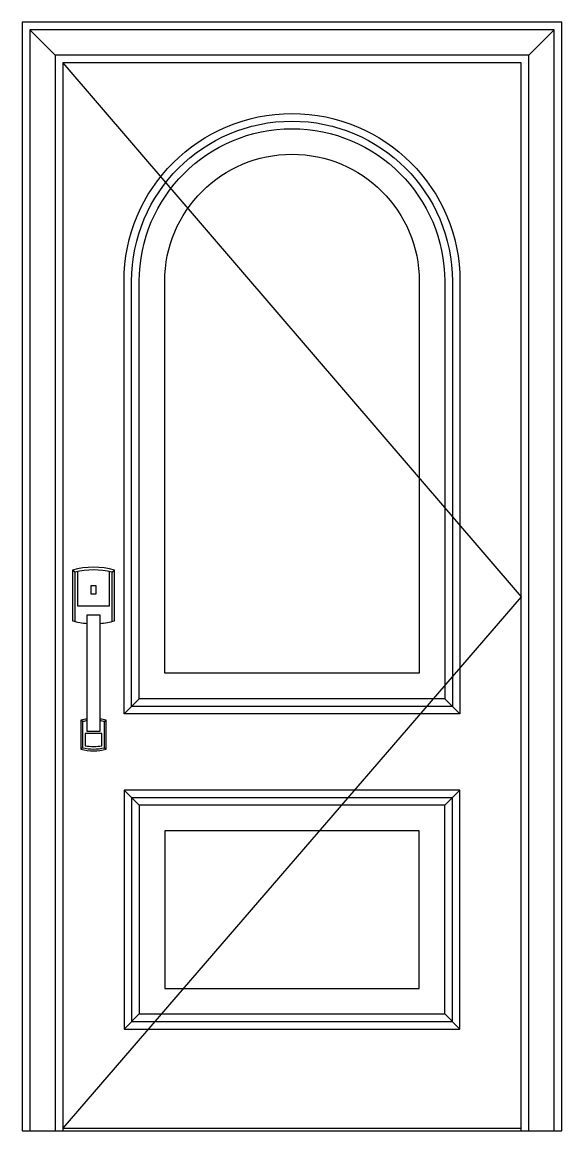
# Model space of a CAD drawing. Header units: metres. Extents: x -2328 to -1268, y 0 to 2180.
import ezdxf

# ---------------------------------------------------------------- set-up
doc = ezdxf.new("R2010")
doc.units = ezdxf.units.M
for name, color, linetype in [('2', 2, 'Continuous'), ('3', 3, 'Continuous'), ('4', 4, 'Continuous'), ('7', 7, 'Continuous')]:
    doc.layers.add(name, color=color, linetype=linetype)

msp = doc.modelspace()

# ---------------------------------------------------------------- linework, layer by layer
at = {"layer": '2'}
msp.add_line((-2327.86, 0), (-1267.86, 0), dxfattribs=at)
at = {"layer": '3'}
for p, q in [((-2262.86, 2115), (-2312.86, 2165)), ((-1332.86, 2115), (-1282.86, 2165)), ((-2224.2, 1098.57), (-2229.17, 1102.39)), ((-2151.2, 1098.57), (-2146.22, 1102.39)), ((-2097.86, 849.68), (-2127.86, 819.68)), ((-1467.86, 819.68), (-1497.86, 849.68)), ((-2209.27, 804.63), (-2212.58, 807.19)), ((-2166.13, 804.63), (-2162.81, 807.19)), ((-2209.27, 753.34), (-2212.58, 750.78)), ((-2166.13, 753.34), (-2162.81, 750.78)), ((-2097.86, 640.08), (-2127.86, 670.08)), ((-1467.86, 670.08), (-1497.86, 640.08)), ((-2097.86, 229.74), (-2127.86, 199.74)), ((-1467.86, 199.74), (-1497.86, 229.74)), ((-2247.86, 5), (-1347.86, 5))]:
    msp.add_line(p, q, dxfattribs=at)
for points in [[(-1282.86, 0), (-1282.86, 2165), (-2312.86, 2165), (-2312.86, 0)], [(-1332.86, 0), (-1332.86, 2115), (-2262.86, 2115), (-2262.86, 0)], [(-2247.86, 2100), (-1347.86, 1050), (-2247.86, 5)], [(-2219.22, 1099.74), (-2219.22, 1032.27), (-2156.18, 1032.27), (-2156.18, 1099.74)]]:
    msp.add_lwpolyline(points, dxfattribs=at)
for points in [[(-2112.86, 1670.37, -1), (-1482.86, 1670.37), (-1482.86, 834.68), (-2112.86, 834.68)], [(-2047.86, 1670.37, -1), (-1547.86, 1670.37), (-1547.86, 899.68), (-2047.86, 899.68)], [(-2171.11, 781.47), (-2204.29, 781.47), (-2204.29, 757.32, 0.1), (-2171.11, 757.32), (-2171.11, 781.47)]]:
    msp.add_lwpolyline(points, format="xyb", close=True, dxfattribs=at)
for points in [[(-2151.2, 1001.55), (-2151.2, 1098.57, 0.12), (-2224.2, 1098.57), (-2224.2, 1001.55)], [(-2200.14, 806.41, 0.03), (-2209.27, 804.63), (-2209.27, 753.34, 0.12), (-2166.13, 753.34), (-2166.13, 804.63, 0.03), (-2175.26, 806.41)]]:
    msp.add_lwpolyline(points, format="xyb", dxfattribs=at)
for points in [[(-2112.86, 214.74), (-1482.86, 214.74), (-1482.86, 655.08), (-2112.86, 655.08)], [(-2047.86, 279.74), (-1547.86, 279.74), (-1547.86, 590.08), (-2047.86, 590.08)]]:
    msp.add_lwpolyline(points, close=True, dxfattribs=at)
at = {"layer": '4'}
msp.add_lwpolyline([(-1267.86, 0), (-1267.86, 2180), (-2327.86, 2180), (-2327.86, 0)], dxfattribs=at)
at = {"layer": '7'}
msp.add_lwpolyline([(-1347.86, 0), (-1347.86, 2100), (-2247.86, 2100), (-2247.86, 0)], dxfattribs=at)
for points in [[(-2127.86, 1670.37, -1), (-1467.86, 1670.37), (-1467.86, 819.68), (-2127.86, 819.68)], [(-2097.86, 1670.37, -1), (-1497.86, 1670.37), (-1497.86, 849.68), (-2097.86, 849.68)]]:
    msp.add_lwpolyline(points, format="xyb", close=True, dxfattribs=at)
for points in [[(-2175.26, 997.67, 0.05), (-2146.22, 1002.86), (-2146.22, 1102.39, 0.14), (-2229.17, 1102.39), (-2229.17, 1002.86, 0.05), (-2200.14, 997.67, 0.05)], [(-2200.14, 809.76, 0.03), (-2212.58, 807.19), (-2212.58, 750.78, 0.14), (-2162.81, 750.78), (-2162.81, 807.19, 0.03), (-2175.26, 809.76)]]:
    msp.add_lwpolyline(points, format="xyb", dxfattribs=at)
for points in [[(-2193.16, 1055.99), (-2182.23, 1055.99), (-2182.23, 1071.59), (-2193.16, 1071.59)], [(-2200.14, 785.41), (-2200.14, 1014.59), (-2175.26, 1014.59), (-2175.26, 785.41)], [(-2127.86, 199.74), (-1467.86, 199.74), (-1467.86, 670.08), (-2127.86, 670.08)], [(-2097.86, 229.74), (-1497.86, 229.74), (-1497.86, 640.08), (-2097.86, 640.08)]]:
    msp.add_lwpolyline(points, close=True, dxfattribs=at)

doc.saveas('drawing.dxf')
